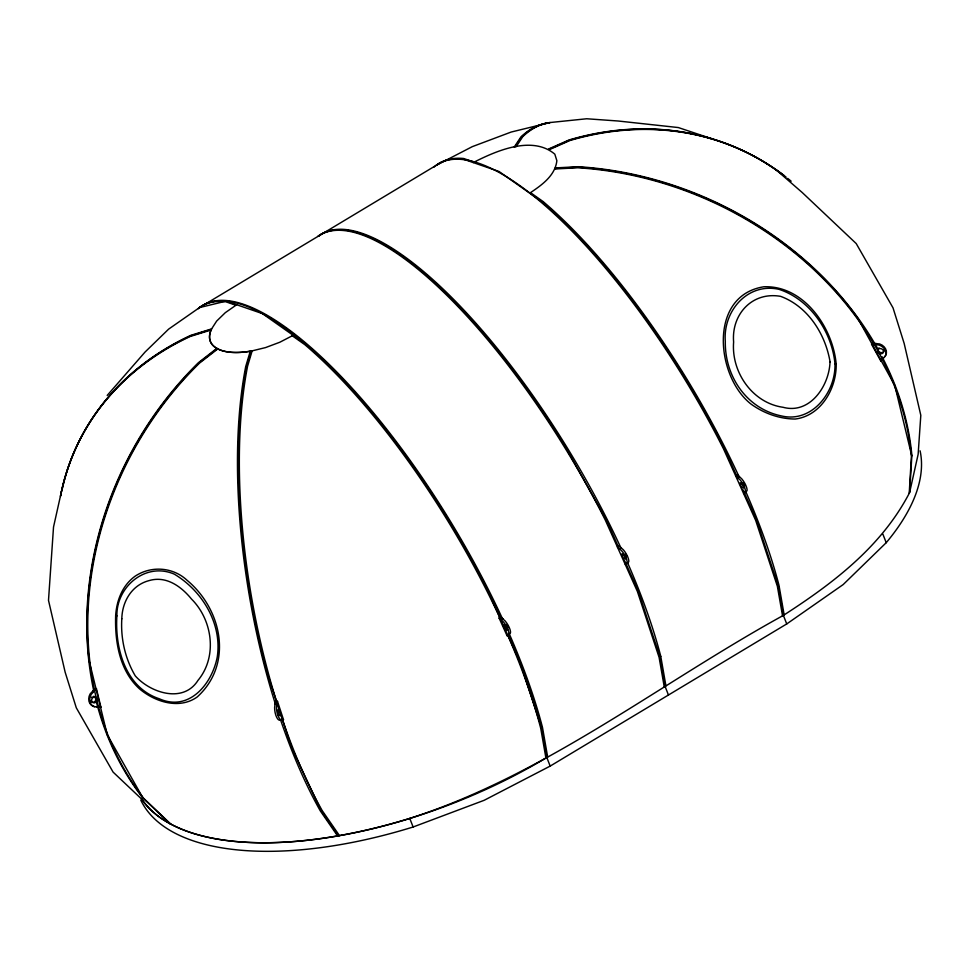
<?xml version="1.0" encoding="UTF-8"?>
<svg xmlns="http://www.w3.org/2000/svg" width="970" height="970" viewBox="0 0 970 970"><rect width="100%" height="100%" fill="white"/><g stroke="black" fill="none" stroke-linecap="round" stroke-linejoin="round"><path stroke-width="1.45" d="M909.229 493.184L911.4 456.421A318.681 259.705 23.8 0 0 577.683 167.774L554.779 168.998M61.522 491.208L53.52 527.049L48.5 600.357L65.148 672.198L76.303 707.821L113.09 772.096L141.838 799.28A290.891 130.247 -21.4 0 0 409.764 818.437C545.916 774.715 659.382 683.547 783.384 615.38C833.291 583.212 881.706 546.462 909.593 492.627L911.873 455.342A318.681 259.705 23.8 0 0 882.045 356.717M275.031 704.475L275.589 701.613L277.469 701.274L283.495 719.667L278.681 719.958A9.118 3.359 80 0 1 274.619 707.554L275.031 704.475L276.911 704.135L277.469 701.274M276.911 704.135L276.511 707.227A9.118 3.359 80 0 0 280.572 719.631L283.495 719.667M529.717 193.163C541.381 185.355 555.167 175.837 556.865 160.717L554.816 154.169C532.118 135 496.082 150.92 473.239 162.572M909.593 492.627L918.141 454.312L920.809 415.318L904.173 343.477L893.018 307.854L856.219 243.579L802.166 192.472L775.77 169.556M292.261 335.79L304.798 344.641A318.681 100.722 59 0 1 540.739 728.385L545.916 758.006A288.927 129.374 -21.4 0 1 339.451 835.582L322.149 810.532A318.681 117.261 80 0 1 247.592 366.139L252.151 350.861L250.296 351.188A56.624 25.353 -21.4 0 1 217.862 348.861L216.88 348.327A56.624 25.353 -21.4 0 1 211.145 329.982L211.618 328.903L190.775 335.365A318.681 259.705 23.8 0 0 61.995 490.129M250.296 351.188L245.725 366.466A318.681 117.261 80 0 0 275.092 703.153M293.158 335.317L279.869 342.216L265.55 347.587L251.194 351.091L246.623 366.369A318.681 117.261 80 0 0 267.356 673.435L276.729 702.05M871.569 344.265L879.184 345.053A9.118 7.433 23.8 0 1 885.319 356.208L880.675 360.804L871.569 344.265L872.054 343.174L879.669 343.962A9.118 7.433 23.8 0 1 885.804 355.117L884.931 356.378M875.376 344.495L875.861 343.416M880.675 360.804L881.16 359.712M883.161 358.621L883.634 357.53L881.985 358.985M60.455 496.47A318.681 259.705 23.8 0 1 190.423 335.923L211.254 329.461L216.637 321.094L225.307 312.667L236.68 304.738L262.409 313.601L305.695 344.168M514.245 147.04L520.866 137A318.681 117.261 80 0 1 549.25 122.753L511.178 132.041L472.257 146.664L436.997 164.936A318.681 100.722 59 0 1 463.648 158.498L474.136 162.111M515.203 146.809L521.824 136.758A318.681 117.261 80 0 1 550.22 122.523M516.113 146.712L522.733 136.673A318.681 117.261 80 0 1 551.118 122.426L586.717 118.764L618.181 121.007L678.321 127.555L712.065 138.831M107.185 395.433L145.039 352.061L168.622 329.133L198.777 308.096A318.681 100.71 59 0 1 225.428 301.646L235.916 305.271M94.721 706.584L93.181 706.221A9.118 7.627 -61.6 0 1 90.161 693.889L95.448 688.251L96.442 688.797L100.904 707.069L94.175 706.754A9.118 7.627 -61.6 0 1 91.156 694.435L96.442 688.797M920.081 450.808A290.891 130.247 -21.4 0 1 886.228 542.691L843.185 584.558L786.731 623.94L550.172 766.094L484.175 800.298L413.123 826.998A290.891 130.247 -21.4 0 1 140.771 800.068M216.88 348.327L198.486 362.622A318.681 266.556 -61.6 0 0 93.629 690.264M217.268 348.666L198.874 362.95A318.681 266.556 -61.6 0 0 89.143 660.679L107.221 734.654L142.954 798.007M217.862 348.861L199.468 363.156A318.681 266.556 -61.6 0 0 143.56 798.213L170.671 823.966A288.927 129.374 -21.4 0 0 337.584 835.91L339.451 835.582M507.031 635.677L508.813 633.871A9.118 2.886 59 0 0 503.454 621.952L499.077 618.011L500.75 617.005L505.127 620.945A9.118 2.886 59 0 1 510.487 632.864L507.031 635.677L499.077 618.011M508.692 634.671L509.699 633.931M626.984 563.594L628.778 561.775A9.118 2.886 59 0 0 623.419 549.857L619.042 545.916L617.369 546.922L621.746 550.863A9.118 2.886 59 0 1 627.105 562.782L625.31 564.601L627.978 562.842M745.263 492.517L747.045 490.699A9.118 2.886 59 0 0 741.698 478.78L737.321 474.839L735.648 475.846L740.025 479.786A9.118 2.886 59 0 1 745.384 491.705L743.59 493.524L746.257 491.766M200.378 307.053L316.984 236.983A318.681 100.722 59 0 1 605.268 520.017L637.411 591.518L659.091 657.345L664.268 686.954M501.247 619.854L502.921 618.848M619.527 548.765L621.2 547.759M737.806 477.689L739.479 476.682M548.535 149.028L568.978 139.983A318.681 266.556 -61.6 0 1 784.342 176.019M549.129 149.234L569.584 140.177A318.681 266.556 -61.6 0 1 786.112 177.134M549.517 149.562L569.96 140.504A318.681 266.556 -61.6 0 1 784.148 175.643M211.145 329.982L190.29 336.445A318.681 259.705 23.8 0 0 60.613 495.549M280.172 720.177L281.615 720.007M555.264 167.919L578.156 166.694A318.681 259.705 23.8 0 1 874.722 343.501M555.143 168.44L578.047 167.204A318.681 259.705 23.8 0 1 857.941 318.524L894.789 385.454L911.764 455.864M141.838 799.28A288.927 129.374 -21.4 0 0 169.689 823.433L170.671 823.966M236.68 304.738L226.192 301.112L199.541 307.563A318.681 100.734 59 0 1 501.296 618.411M92.696 690.955L93.678 691.501M99.922 706.536L100.904 707.069M96.503 706.56L97.497 707.106M530.493 192.63L543.018 201.481A318.681 100.722 59 0 1 739.249 477.107M170.065 823.772L142.578 797.679A318.681 266.556 -61.6 0 1 95.302 697.624M338.481 835.825L321.179 810.762L291.727 747.858L282.355 719.231M337.584 835.91L320.282 810.859A318.681 117.261 80 0 1 280.767 720.467M737.976 478.683L724.384 448.431A318.681 100.722 59 0 0 542.254 202.015L498.968 171.447L462.763 158.959A318.681 100.722 59 0 0 434.051 167.07M742.923 489.68L756.527 519.932L778.207 585.771L783.384 615.38L786.731 623.94M618.472 547.007L606.104 519.508L565.68 447.206A318.681 100.722 59 0 0 317.82 236.486M624.644 560.757L638.248 591.009L659.927 656.848L665.105 686.457L668.451 695.017M487.813 590.597L501.138 620.23M507.856 635.18L519.956 662.098L541.636 727.924L546.825 757.534L550.172 766.094M882.87 534.13L886.228 542.691M409.764 818.437L413.123 826.998M280.706 714.175L282.088 718.418M784.148 614.847L778.971 585.237A318.681 100.722 59 0 0 746.076 492.348M782.547 615.877L777.37 586.268L755.691 520.429L723.547 448.928A318.681 100.722 59 0 0 435.263 165.906L318.657 235.977A318.681 100.747 59 0 1 621.067 548.232M660.764 656.338L665.941 685.96M547.662 757.036L542.485 727.415A318.681 100.71 59 0 0 509.577 634.538M198.329 308.715A318.681 100.71 59 0 1 502.739 619.296M508.765 635.047A318.681 100.734 59 0 1 541.66 727.924M626.05 557.968A3.08 0.97 59 0 1 623.649 554.391M625.359 553.979A3.08 0.97 59 0 1 625.82 554.61M626.232 555.289A3.08 0.97 59 0 1 626.596 555.992M627.905 563.473A318.681 100.747 59 0 1 660.776 656.363M744.329 486.891A3.08 0.97 59 0 1 743.893 486.516M743.42 485.994A3.08 0.97 59 0 1 741.771 482.72M743.638 482.902A3.08 0.97 59 0 1 744.099 483.521M744.511 484.212A3.08 0.97 59 0 1 745.13 485.582M251.194 351.091A58.6 26.238 -21.4 0 1 211.254 329.461M93.35 696.375A3.08 2.583 -61.6 0 1 95.8 700.073A3.08 2.583 -61.6 0 1 91.386 701.698M90.962 701.152A3.08 2.583 -61.6 0 1 90.707 700.486M91.435 697.527A3.08 2.583 -61.6 0 1 91.992 696.981M277.469 710.452A3.08 1.14 80 0 1 278.281 715.278M507.771 629.057A3.08 0.97 59 0 1 505.2 624.886M506.607 624.547A3.08 0.97 59 0 1 507.067 625.068M507.953 626.377A3.08 0.97 59 0 1 508.304 627.069M883.985 349.903A3.08 2.51 23.8 0 1 880.129 352.401A3.08 2.51 23.8 0 1 879.038 347.878M787.664 178.383A318.681 266.556 -61.6 0 1 791.156 181.208M876.249 346.12A318.681 259.705 23.8 0 1 877.741 348.751M115.672 615.198C114.763 641.121 119.286 670.318 139.34 688.712C154.776 701.88 179.147 709.785 197.152 697.018C233.455 664.135 222.178 609.366 186.967 580.205L186.907 580.133C172.733 566.941 150.75 565.546 134.806 576.41L134.733 576.471C122.39 585.613 116.752 600.297 115.672 615.198M116.897 615.926C114.824 647.984 125.288 687.536 159.286 698.776C189.453 712.186 212.321 683.353 217.268 656.872C222.251 623.686 202.233 590.888 174.357 574.167C145.912 561.727 116.267 586.571 116.897 615.926M121.808 618.812C120.583 638.66 125.178 658.751 135.291 675.908C150.532 692.992 183.342 703.686 197.977 680.394C217.644 656.738 212.612 620.048 191.478 599.024C181.269 586.486 166.234 575.501 149.125 580.593C131.726 585.08 122.171 601.63 121.808 618.812M830.017 361.907C829.229 385.854 809.974 414.639 783.032 407.279C752.393 402.974 731.15 372.08 733.623 342.034C731.259 314.474 752.126 291.339 780.607 296.347C807.804 306.35 825.288 333.862 830.017 361.592L830.017 361.907M834.976 363.811C835.873 392.232 811.866 423.296 781.408 415.924C746.5 408.722 724.699 376.093 725.305 341.404C722.893 311.358 747.349 282.391 778.874 289.302C810.083 299.378 831.969 331.813 834.976 363.811M836.213 364.38C836.467 388.667 820.947 415.851 795.182 419.04C779.31 418.919 764.154 413.426 751.192 404.211C715.909 376.966 707.979 295.51 763.875 286.768L763.972 286.768C804.081 285.265 833.072 327.884 836.213 364.38M621.976 555.398A3.08 0.97 59 0 0 625.08 559.217A3.08 0.97 59 0 0 623.686 554.986A3.08 0.97 59 0 0 621.976 555.398M740.255 484.321A3.08 0.97 59 0 0 743.347 488.14A3.08 0.97 59 0 0 741.965 483.909A3.08 0.97 59 0 0 740.255 484.321M94.987 702.607A3.08 2.583 -61.6 0 0 96.248 697.491A3.08 2.583 -61.6 0 0 91.713 699.491A3.08 2.583 -61.6 0 0 94.987 702.607M277.869 710.877A3.08 1.14 80 0 0 279.433 715.654A3.08 1.14 80 0 0 279.918 711.337A3.08 1.14 80 0 0 277.869 710.877M503.685 626.487A3.08 0.97 59 0 0 506.789 630.294A3.08 0.97 59 0 0 505.394 626.074A3.08 0.97 59 0 0 503.685 626.487M877.898 351.977A3.08 2.51 23.8 0 0 883.088 352.886A3.08 2.51 23.8 0 0 880.724 348.594A3.08 2.51 23.8 0 0 877.898 351.977"/></g></svg>
